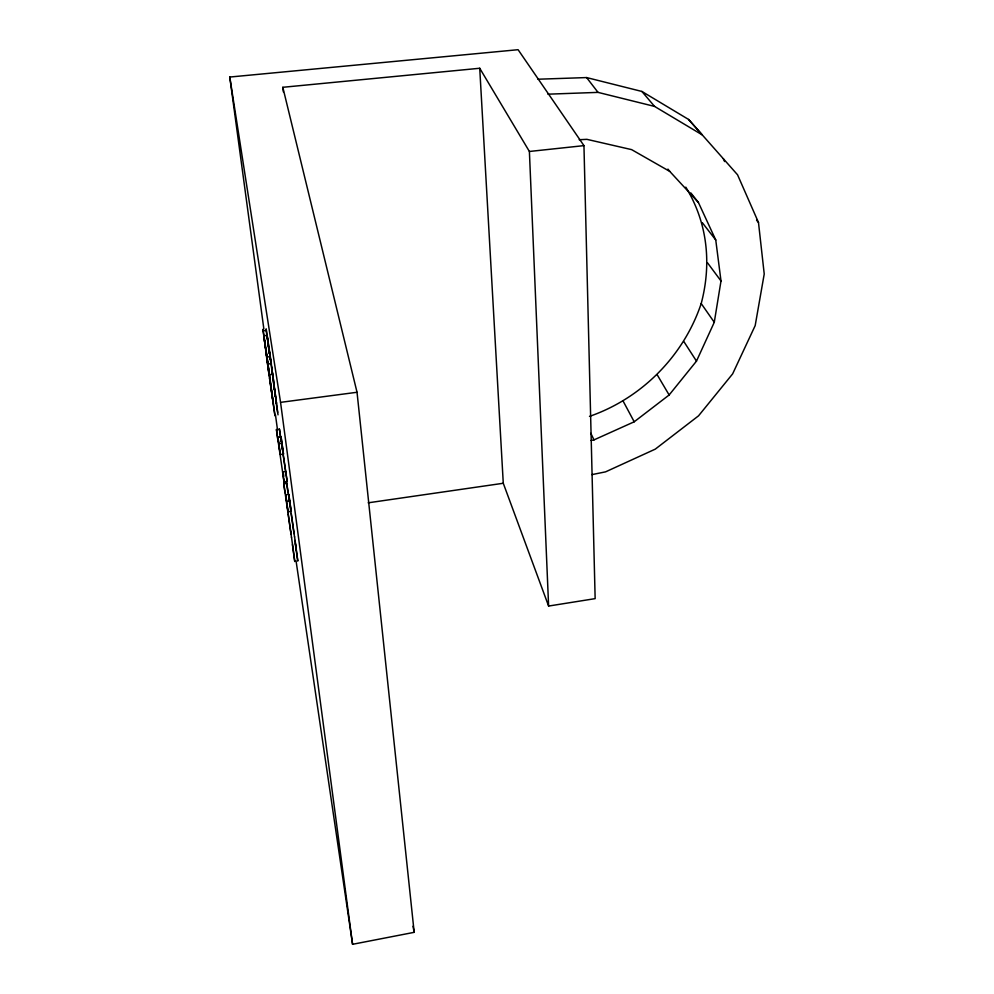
<?xml version="1.0" encoding="UTF-8"?>
<svg xmlns="http://www.w3.org/2000/svg" width="994" height="994" viewBox="0 0 994 994"><rect width="100%" height="100%" fill="white"/><g stroke="black" fill="none" stroke-linecap="round" stroke-linejoin="round"><path stroke-width="1.49" d="M589.492 416.387C641.652 398.321 683.698 355.914 701.205 303.543C711.766 263.609 707.542 222.619 685.798 187.133M591.045 440.454L594.002 439.895L634.209 421.791L669.136 394.991L696.483 361.12L714.276 322.28L720.998 280.967L715.755 240.001L698.409 202.465L690.842 192.923M591.915 474.623L605.57 471.852L655.27 449.139L698.534 415.84L732.64 373.868L755.179 325.61L764.224 274.009L758.484 222.482L737.56 174.807L688.606 119.466L641.888 91.448L586.609 77.569L537.953 79.222M296.038 560.74L352.572 944.3L414.175 932.335L357.032 392.27L282.818 87.298L479.729 68.263L529.392 151.473L548.613 606.054L595.145 598.636L583.95 145.633L518.098 49.7L229.776 77.047L263.845 328.902M288.061 511.786L291.167 511.338L288.782 494.341L285.688 494.776L288.061 511.786L287.08 505.076M368.178 502.815L503.275 483.27L548.613 606.054M289.788 501.001L286.67 501.448L285.688 494.776M281.277 441.286L279.451 429.172L276.444 429.582L284.048 482.14L287.191 481.692L281.724 444.306M285.029 492.9L283.762 483.593L286.719 483.183L288.31 493.832M285.825 471.541L282.669 471.988L284.048 482.14M280.308 454.531L283.489 454.084L281.066 436.913L277.91 437.348L280.308 454.531L279.364 448.07M282.035 443.312L278.854 443.746L277.91 437.348M229.776 77.047L280.557 402.359L357.032 392.27M268.616 370.203L269.275 374.701L272.455 374.291L267.15 335.376L263.944 335.773L268.057 364.028L271.337 363.618L267.15 335.376M267.1 357.008L270.393 356.597M266.529 356.163L262.938 329.262L263.199 330.84L266.38 330.443L267.796 340.979M529.392 151.473L583.95 145.633M579.167 139.719L586.87 139.334L631.637 149.634L669.757 171.403L698.409 202.465M547.918 94.181L598.028 92.38L654.561 106.408L702.236 134.886L688.606 119.466M756.558 220.233L758.484 222.482M641.888 91.448L654.561 106.408M667.943 169.092L669.757 171.403M702.298 222.668L715.755 240.001M586.609 77.569L598.028 92.38M707.604 262.938L720.998 280.967M701.205 303.543L714.276 322.28M683.947 341.7L696.483 361.12M657.295 374.937L669.136 394.991M623.188 401.216L634.209 421.791M590.846 433.334L594.002 439.895M723.346 158.717L724.601 161.55M278.022 414.846L272.393 372.265M413.007 926.246L414.175 932.335M266.38 330.443L266.106 328.877L266.703 334.295M271.337 363.618L270.89 360.996L271.983 368.774M264.628 341.377L264.491 340.619L265.485 348.422M275.984 400.42L276.494 403.415L274.543 388.045M268.057 364.028L267.635 361.406L268.715 369.196M277.624 412.435L275.785 400.16M271.784 369.793L272.455 374.291M295.79 547.035L296.299 550.142L295.007 540.413M269.163 349.739L269.722 353.479M283.489 454.084L281.066 436.913M280.78 439.037L281.24 442.082M281.7 445.138L282.383 449.71M282.843 452.755L287.191 481.692M291.167 511.338L288.782 494.341M274.853 392.941L275.512 397.314M288.769 496.876L294.535 536.946M269.921 354.858L270.977 362.176M274.506 390.567L273.797 385.66M291.267 513.612L294.087 533.716M265.945 350.137L267.746 362.586M283.762 483.593L290.608 531.169M288.223 514.047L291.031 534.163M274.841 393.649L275.239 396.42M272.841 379.012L273.425 383.112M273.81 386.417L274.245 389.486M270.318 383.51L273.313 403.837L269.15 372.675M271.871 372.042L272.257 374.85M269.548 378.043L274.978 415.815L268.442 367.519M270.07 382.205L267.249 361.518M271.673 367.109L274.158 384.603M269.001 374.552L265.808 351.342M290.67 531.181L291.478 537.394M294.572 536.71L297.802 561.101L295.305 543.78M291.503 537.17L294.771 561.56L292.46 544.563M268.914 350.944L269.262 353.553M269.821 357.107L270.182 359.778M279.451 429.172L280.594 437.633M286.719 483.183L287.974 492.49M275.475 414.908L277.562 430.265M283.377 473.268L283.787 476.337M284.209 479.406L284.831 484.016M263.199 330.84L269.275 374.701M276.444 429.582L277.773 439.447M280.557 402.359L352.572 944.3M267.821 342.768L268.368 346.856M268.952 350.609L269.299 353.193M266.889 335.711L267.448 339.985M267.92 342.756L268.604 348.037M282.818 87.298L283.365 91.92M479.729 68.263L503.275 483.27"/></g></svg>
